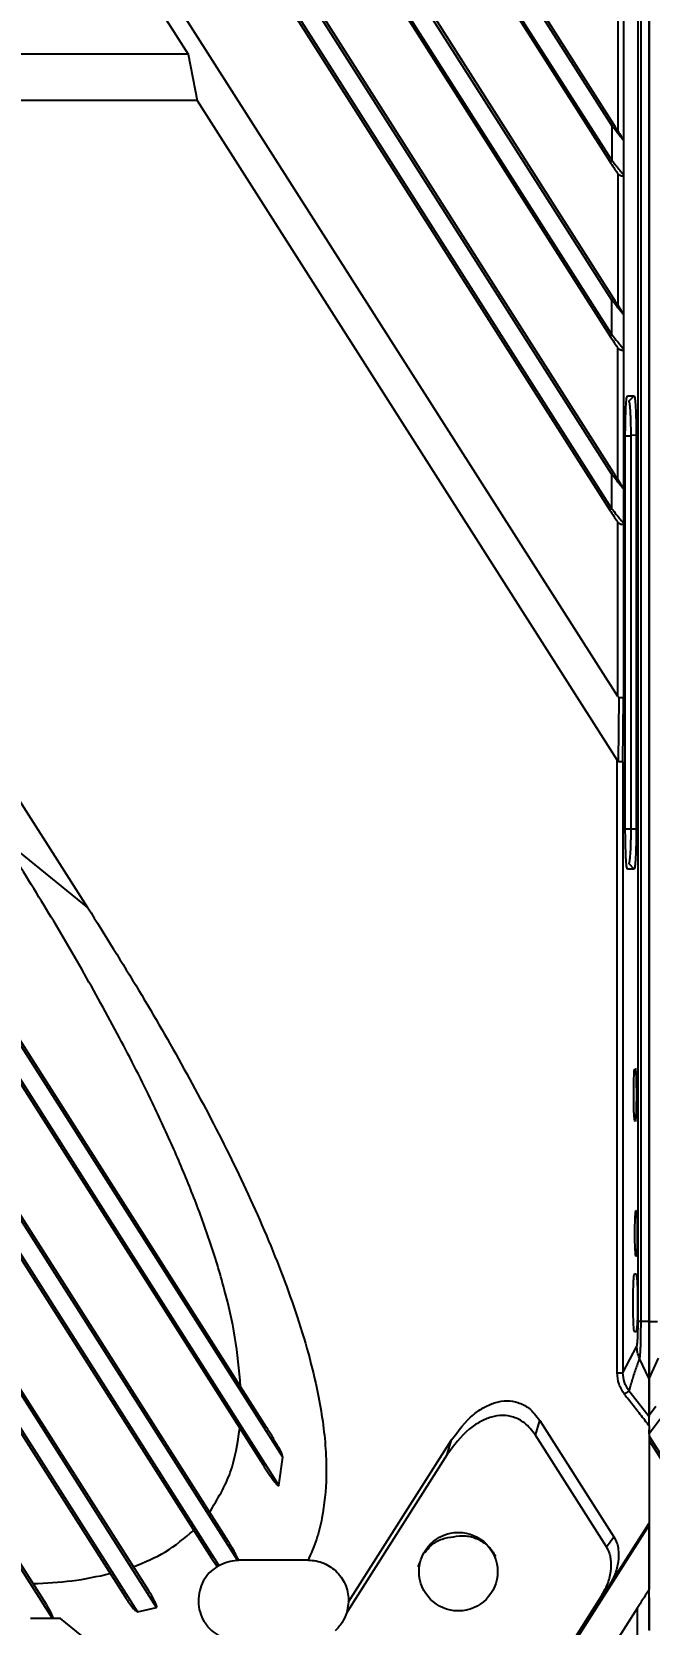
# Model space of a CAD drawing. Header units: millimetres. Extents: x 620 to 19791, y 2539 to 6969.
# Drawn here: x 5820.4 to 5873.9, y 3511.2 to 3648.9 of the extents above; entities that cross this region are included whole.
import ezdxf

# ---------------------------------------------------------------- set-up
doc = ezdxf.new("R2010")
doc.units = ezdxf.units.MM
doc.styles.get("Standard").update_dxf_attribs({"font": 'arial.ttf'})
doc.dimstyles.new('缩小5倍', dxfattribs={"dimtxt": 40, "dimasz": 20, "dimexe": 1, "dimexo": 0.2, "dimgap": 0, "dimtad": 1, "dimtoh": 1, "dimdec": 1, "dimzin": 9, "dimdsep": 46, "dimtxsty": 'Standard', "dimblk": '_FILLED', "dimcen": 0.2, "dimclrd": 256, "dimclre": 256, "dimclrt": 256, "dimadec": 1, "dimazin": 2, "dimtfac": 1, "dimtdec": 1, "dimtofl": 0, "dimtmove": 0, "dimatfit": 3, "dimldrblk": '_FILLED', "dimfxl": 1, "dimtolj": 1, "dimtzin": 0, "dimarcsym": 0})

# ---------------------------------------------------------------- blocks, each defined once
blk = doc.blocks.new('_FILLED')
at = {"color": 0, "linetype": 'ByBlock'}
blk.add_solid([(0, 0), (-1, 0.15), (-1, -0.15)], dxfattribs=at)
blk = doc.blocks.new('*D191')
at = {"lineweight": -2, "transparency": 16777216}
for p, q in [((6137.8, 3513.29), (6138.2, 3513.29)), ((6138, 3513.09), (6138, 3513.49)), ((5988.59, 3379.82), (6120.47, 3497.64)), ((5601.04, 3379.82), (5988.59, 3379.82))]:
    blk.add_line(p, q, dxfattribs=at)
at = {"layer": 'Defpoints', "color": 0, "transparency": 16777216}
for p in [(6138, 3513.29), (6135.39, 3510.96)]:
    blk.add_point(p, dxfattribs=at)
at = {"lineweight": -2, "transparency": 16777216, "xscale": 20, "yscale": 20, "zscale": 20, "rotation": 41.7774340312797}
blk.add_blockref('_FILLED', (6135.39, 3510.96), dxfattribs=at)
at = {"transparency": 16777216, "insert": (5794.81, 3405.71), "char_height": 40, "attachment_point": 5}
blk.add_mtext('\\A1;R3.5mm [R1/8"]', dxfattribs=at)
blk = doc.blocks.new('tugj')
at = {"color": 7, "linetype": 'Continuous', "lineweight": 25}
for p, q in [((12452.33, 4968.7), (12348.17, 5132.21)), ((12349.82, 5132.58), (12452.33, 4971.68)), ((12348.84, 5130.78), (12452.16, 4968.59)), ((12452.5, 4971.79), (12350.88, 5131.3)), ((12452.33, 4953.62), (12341.17, 5128.12)), ((12452.33, 4956.6), (12342.78, 5128.57)), ((12452.5, 4956.71), (12343.41, 5127.95)), ((12341.95, 5126.52), (12452.16, 4953.52)), ((12452.33, 4941.53), (12337.58, 5121.65)), ((12452.5, 4941.63), (12338.95, 5119.88)), ((12452.33, 4938.55), (12337.24, 5119.22)), ((12338.65, 5116.63), (12452.16, 4938.44)), ((12454.59, 4868.26), (12454.59, 5107.47)), ((12454.82, 5107.47), (12454.82, 4868.26)), ((12455.54, 4868.26), (12455.54, 5107.47)), ((12455.54, 5107.47), (12455.54, 4868.26)), ((12452.83, 4922.32), (12361.49, 5065.69)), ((12423.85, 4856.52), (12308.75, 5037.18)), ((12422.44, 4859.1), (12308.92, 5037.29)), ((12308.75, 5034.2), (12423.5, 4854.08)), ((12308.58, 5034.1), (12422.14, 4855.85)), ((12419.92, 4847.61), (12308.75, 5022.11)), ((12419.14, 4849.21), (12308.92, 5022.21)), ((12308.58, 5019.02), (12417.67, 4847.78)), ((12308.75, 5019.13), (12418.31, 4847.16)), ((12412.92, 4843.53), (12308.75, 5007.03)), ((12412.24, 4844.96), (12308.92, 5007.14)), ((12308.58, 5003.95), (12410.21, 4844.43)), ((12308.75, 5004.05), (12411.26, 4843.15)), ((12402.92, 4997.87), (12415.67, 4977.87)), ((12403.92, 4842.57), (12308.75, 4991.95)), ((12403.39, 4843.77), (12308.92, 4992.06)), ((12452.83, 4982.63), (12452.83, 4971.26)), ((12453.33, 4982.52), (12453.33, 4970.42)), ((12415.67, 4977.87), (12358.16, 4977.87)), ((12415.67, 4977.87), (12416.44, 4973.87)), ((12406.97, 4904.04), (12362.49, 4973.87)), ((12416.44, 4973.87), (12362.49, 4973.87)), ((12416.44, 4973.87), (12452.78, 4916.81)), ((12452.33, 4971.68), (12452.33, 4968.7)), ((12453.33, 4970.42), (12453.33, 4967.44)), ((12452.83, 4967.55), (12452.79, 4967.61)), ((12452.83, 4967.55), (12452.83, 4956.19)), ((12453.33, 4967.44), (12453.33, 4955.35)), ((12452.33, 4953.62), (12452.33, 4956.6)), ((12453.33, 4955.35), (12453.33, 4952.37)), ((12452.79, 4952.54), (12452.83, 4952.48)), ((12452.83, 4941.11), (12452.83, 4952.48)), ((12453.33, 4952.37), (12453.33, 4940.27)), ((12453.67, 4948.34), (12454.25, 4948.34)), ((12453.78, 4947.87), (12454.25, 4948.34)), ((12453.49, 4910.87), (12453.49, 4944.9)), ((12454.43, 4944.9), (12453.96, 4944.91)), ((12453.96, 4944.91), (12453.96, 4944.87)), ((12453.96, 4944.87), (12453.96, 4910.87)), ((12454.43, 4944.9), (12454.43, 4910.87)), ((12452.33, 4938.55), (12452.33, 4941.53)), ((12453.33, 4940.27), (12453.33, 4937.29)), ((12452.79, 4937.46), (12452.83, 4937.4)), ((12452.83, 4922.32), (12452.83, 4937.4)), ((12453.33, 4937.29), (12453.33, 4922.16)), ((12452.91, 4916.71), (12452.97, 4922.21)), ((12453.28, 4916.66), (12453.33, 4922.16)), ((12452.78, 4863.82), (12452.78, 4916.81)), ((12453.28, 4916.66), (12453.28, 4863.82)), ((12453.96, 4910.87), (12454.43, 4910.87)), ((12399.59, 4910.04), (12406.97, 4904.04)), ((12454.25, 4907.39), (12453.78, 4907.87)), ((12454.25, 4907.39), (12453.67, 4907.39)), ((12454.29, 4872.37), (12454.42, 4872.37)), ((12454.82, 4868.26), (12454.59, 4868.26)), ((12455.54, 4868.26), (12454.82, 4868.26)), ((12455.54, 4868.26), (12456.27, 4868.26)), ((12453.28, 4863.82), (12454.49, 4866.11)), ((12454.42, 4867.37), (12454.29, 4867.37)), ((12455.54, 4863.31), (12454.72, 4865.07)), ((12452.78, 4863.82), (12453.28, 4863.82)), ((12453.8, 4862.28), (12455.54, 4860.04)), ((12455.54, 4860.17), (12456.12, 4860.93)), ((12445.71, 4858.43), (12446.09, 4859.7)), ((12446.09, 4859.7), (12452.5, 4849.63)), ((12456.51, 4859.8), (12455.54, 4858.54)), ((12455.54, 4859.24), (12455.54, 4850.81)), ((12429.54, 4844.01), (12438.46, 4858.01)), ((12438.08, 4856.74), (12438.46, 4858.01)), ((12451.86, 4848.78), (12445.71, 4858.43)), ((12455.54, 4858.54), (12455.54, 4858.89)), ((12455.54, 4858.54), (12455.54, 4858.34)), ((12455.54, 4858.34), (12459.54, 4852.06)), ((12455.54, 4857.96), (12459.3, 4852.06)), ((12423.5, 4854.08), (12423.85, 4856.52)), ((12438.08, 4856.74), (12429.39, 4843.1)), ((12437.76, 4822.73), (12455.54, 4850.65)), ((12451.86, 4848.78), (12452.5, 4849.63)), ((12452.04, 4845.31), (12455.54, 4850.81)), ((12455.54, 4850.81), (12455.54, 4850.65)), ((12455.54, 4850.65), (12455.54, 4845.07)), ((12455.54, 4844.38), (12455.54, 4850.64)), ((12417.67, 4847.78), (12418.16, 4847.07)), ((12426.03, 4847.62), (12420.03, 4847.62)), ((12435.57, 4847.04), (12435.77, 4847.53)), ((12437.62, 4822.84), (12451.39, 4844.46)), ((12451.39, 4844.46), (12452.04, 4845.31)), ((12455.54, 4841.59), (12455.54, 4844.38)), ((12455.54, 4844.38), (12455.54, 4841.53)), ((12411.26, 4843.15), (12412.92, 4843.53)), ((12429.54, 4844.01), (12429.39, 4843.1)), ((12454.54, 4843.5), (12439.65, 4820.12)), ((12454.54, 4839.96), (12454.54, 4843.5)), ((12403.92, 4842.57), (12402.02, 4842.57)), ((12404.16, 4842.57), (12403.92, 4842.57)), ((12404.61, 4842.57), (12404.16, 4842.57)), ((12408.31, 4839.57), (12404.61, 4842.57))]:
    blk.add_line(p, q, dxfattribs=at)
at = {"color": 8, "linetype": 'Continuous', "lineweight": 25}
for p, q in [((12453.51, 4944.87), (12453.96, 4944.87)), ((12453.49, 4910.87), (12453.96, 4910.87))]:
    blk.add_line(p, q, dxfattribs=at)
at = {"color": 7, "linetype": 'Continuous', "lineweight": 25, "flags": 128}
for points in [[(12452.33, 4971.68), (12452.37, 4971.7), (12452.4, 4971.72), (12452.43, 4971.74), (12452.45, 4971.75), (12452.47, 4971.77), (12452.49, 4971.78), (12452.5, 4971.78), (12452.5, 4971.79)], [(12452.16, 4968.59), (12452.17, 4968.59), (12452.18, 4968.6), (12452.19, 4968.61), (12452.21, 4968.62), (12452.24, 4968.64), (12452.27, 4968.66), (12452.3, 4968.68), (12452.33, 4968.7)], [(12452.33, 4956.6), (12452.37, 4956.62), (12452.4, 4956.64), (12452.43, 4956.66), (12452.45, 4956.68), (12452.47, 4956.69), (12452.49, 4956.7), (12452.5, 4956.71), (12452.5, 4956.71)], [(12452.5, 4941.63), (12452.5, 4941.63), (12452.49, 4941.63), (12452.47, 4941.62), (12452.45, 4941.6), (12452.43, 4941.59), (12452.4, 4941.57), (12452.37, 4941.55), (12452.33, 4941.53)], [(12455.54, 4863.3), (12455.95, 4864.19), (12456.37, 4865.08)]]:
    blk.add_lwpolyline(points, dxfattribs=at)
at = {"color": 7, "linetype": 'Continuous', "lineweight": 25}
blk.add_circle((12439.04, 4846.62), 3.4, dxfattribs=at)
for points, knots in [([(12453.33, 4970.42), (12453.33, 4970.43), (12453.31, 4970.45), (12453.24, 4970.55), (12453.12, 4970.68), (12452.95, 4970.9), (12452.69, 4971.23), (12452.46, 4971.52), (12452.33, 4971.68)], [0, 0, 0, 0, 0.098062, 0.21726, 0.34294, 0.45913, 0.704368, 1, 1, 1, 1]), ([(12453.26, 4970.6), (12453.24, 4970.63), (12453.19, 4970.7), (12453.08, 4970.88), (12452.85, 4971.23), (12452.64, 4971.56), (12452.5, 4971.79)], [0, 0, 0, 0, 0.115373, 0.245986, 0.496102, 1, 1, 1, 1]), ([(12453.26, 4970.6), (12453.28, 4970.57), (12453.32, 4970.51), (12453.33, 4970.45), (12453.33, 4970.42)], [0, 0, 0, 0, 0.54153, 1, 1, 1, 1]), ([(12452.16, 4968.59), (12452.27, 4968.42), (12452.49, 4968.07), (12452.69, 4967.77), (12452.79, 4967.61)], [0, 0, 0, 0, 0.50286, 1, 1, 1, 1]), ([(12452.33, 4968.7), (12452.46, 4968.54), (12452.69, 4968.24), (12452.96, 4967.91), (12453.13, 4967.69), (12453.25, 4967.56), (12453.31, 4967.48), (12453.33, 4967.44), (12453.33, 4967.44), (12453.33, 4967.44)], [0, 0, 0, 0, 0.302069, 0.550672, 0.665669, 0.787576, 0.918981, 0.964421, 1, 1, 1, 1]), ([(12452.83, 4967.55), (12452.86, 4967.52), (12452.91, 4967.47), (12453, 4967.42), (12453.09, 4967.38), (12453.18, 4967.36), (12453.24, 4967.36), (12453.29, 4967.37), (12453.32, 4967.4), (12453.33, 4967.43), (12453.33, 4967.44)], [0, 0, 0, 0, 0.134904, 0.261917, 0.394643, 0.528439, 0.642518, 0.748174, 0.855385, 1, 1, 1, 1]), ([(12453.33, 4955.35), (12453.33, 4955.36), (12453.31, 4955.37), (12453.24, 4955.48), (12453.12, 4955.61), (12452.95, 4955.83), (12452.69, 4956.16), (12452.46, 4956.44), (12452.33, 4956.6)], [0, 0, 0, 0, 0.098062, 0.21726, 0.342941, 0.45913, 0.704369, 1, 1, 1, 1]), ([(12453.26, 4955.53), (12453.24, 4955.56), (12453.19, 4955.63), (12453.08, 4955.8), (12452.85, 4956.16), (12452.64, 4956.49), (12452.5, 4956.71)], [0, 0, 0, 0, 0.115372, 0.245986, 0.496101, 1, 1, 1, 1]), ([(12453.26, 4955.53), (12453.28, 4955.49), (12453.32, 4955.43), (12453.33, 4955.37), (12453.33, 4955.35)], [0, 0, 0, 0, 0.541528, 1, 1, 1, 1]), ([(12452.33, 4953.62), (12452.31, 4953.61), (12452.27, 4953.58), (12452.21, 4953.55), (12452.17, 4953.52), (12452.17, 4953.52), (12452.16, 4953.52)], [0, 0, 0, 0, 0.250003, 0.500026, 0.750002, 1, 1, 1, 1]), ([(12452.16, 4953.52), (12452.27, 4953.34), (12452.49, 4953), (12452.69, 4952.69), (12452.79, 4952.54)], [0, 0, 0, 0, 0.502861, 1, 1, 1, 1]), ([(12452.33, 4953.62), (12452.46, 4953.46), (12452.69, 4953.17), (12452.96, 4952.84), (12453.13, 4952.62), (12453.25, 4952.48), (12453.31, 4952.4), (12453.33, 4952.36), (12453.33, 4952.37), (12453.33, 4952.37)], [0, 0, 0, 0, 0.302069, 0.550673, 0.665669, 0.787576, 0.918981, 0.964421, 1, 1, 1, 1]), ([(12452.83, 4952.48), (12452.86, 4952.45), (12452.91, 4952.4), (12453, 4952.34), (12453.09, 4952.31), (12453.18, 4952.29), (12453.24, 4952.28), (12453.29, 4952.3), (12453.32, 4952.33), (12453.33, 4952.35), (12453.33, 4952.37)], [0, 0, 0, 0, 0.134907, 0.261917, 0.394644, 0.528439, 0.642519, 0.748175, 0.855386, 1, 1, 1, 1]), ([(12453.49, 4944.9), (12453.49, 4945.34), (12453.5, 4946.25), (12453.54, 4947.4), (12453.6, 4948.18), (12453.65, 4948.29), (12453.67, 4948.34)], [0, 0, 0, 0, 0.246862, 0.500134, 0.753373, 1, 1, 1, 1]), ([(12453.78, 4947.87), (12453.79, 4947.85), (12453.81, 4947.82), (12453.86, 4947.59), (12453.89, 4947.22), (12453.93, 4946.61), (12453.95, 4945.9), (12453.96, 4945.3), (12453.96, 4944.91)], [0, 0, 0, 0, 0.171806, 0.22363, 0.479535, 0.618902, 0.74668, 1, 1, 1, 1]), ([(12454.25, 4948.34), (12454.27, 4948.29), (12454.32, 4948.18), (12454.38, 4947.39), (12454.42, 4946.25), (12454.43, 4945.34), (12454.43, 4944.9)], [0, 0, 0, 0, 0.246811, 0.500028, 0.753291, 1, 1, 1, 1]), ([(12453.33, 4940.27), (12453.33, 4940.28), (12453.31, 4940.29), (12453.24, 4940.4), (12453.12, 4940.53), (12452.95, 4940.75), (12452.69, 4941.08), (12452.46, 4941.37), (12452.33, 4941.53)], [0, 0, 0, 0, 0.098067, 0.217264, 0.342944, 0.459133, 0.704369, 1, 1, 1, 1]), ([(12453.26, 4940.45), (12453.24, 4940.48), (12453.19, 4940.55), (12453.08, 4940.73), (12452.85, 4941.08), (12452.64, 4941.41), (12452.5, 4941.63)], [0, 0, 0, 0, 0.1153733, 0.2459859, 0.4961026, 1, 1, 1, 1]), ([(12453.26, 4940.45), (12453.28, 4940.42), (12453.32, 4940.36), (12453.33, 4940.3), (12453.33, 4940.27)], [0, 0, 0, 0, 0.541503, 1, 1, 1, 1]), ([(12452.33, 4938.55), (12452.31, 4938.54), (12452.27, 4938.51), (12452.21, 4938.47), (12452.17, 4938.45), (12452.17, 4938.44), (12452.16, 4938.44)], [0, 0, 0, 0, 0.250004, 0.500022, 0.75, 1, 1, 1, 1]), ([(12452.16, 4938.44), (12452.27, 4938.27), (12452.49, 4937.92), (12452.69, 4937.62), (12452.79, 4937.46)], [0, 0, 0, 0, 0.502858, 1, 1, 1, 1]), ([(12452.33, 4938.55), (12452.46, 4938.39), (12452.69, 4938.09), (12452.96, 4937.76), (12453.13, 4937.54), (12453.25, 4937.41), (12453.31, 4937.33), (12453.33, 4937.29), (12453.33, 4937.29), (12453.33, 4937.29)], [0, 0, 0, 0, 0.302013, 0.550519, 0.665494, 0.787379, 0.91883, 0.96437, 1, 1, 1, 1]), ([(12452.83, 4937.4), (12452.87, 4937.36), (12452.93, 4937.31), (12453.02, 4937.26), (12453.1, 4937.23), (12453.18, 4937.21), (12453.26, 4937.21), (12453.31, 4937.24), (12453.33, 4937.26), (12453.33, 4937.29), (12453.33, 4937.29)], [0, 0, 0, 0, 0.194219, 0.291325, 0.391317, 0.523935, 0.662941, 0.859307, 0.945991, 1, 1, 1, 1]), ([(12452.83, 4922.32), (12452.85, 4922.29), (12452.88, 4922.25), (12452.92, 4922.21), (12452.95, 4922.21), (12452.97, 4922.21)], [0, 0, 0, 0, 0.515847, 0.765364, 1, 1, 1, 1]), ([(12453.33, 4922.16), (12453.33, 4922.16), (12453.31, 4922.18), (12453.23, 4922.19), (12453.12, 4922.2), (12453.02, 4922.21), (12452.97, 4922.21)], [0, 0, 0, 0, 0.244945, 0.484106, 0.750654, 1, 1, 1, 1]), ([(12452.91, 4916.71), (12452.9, 4916.71), (12452.87, 4916.71), (12452.82, 4916.75), (12452.8, 4916.79), (12452.78, 4916.81)], [0, 0, 0, 0, 0.234635, 0.484189, 1, 1, 1, 1]), ([(12452.91, 4916.71), (12452.95, 4916.71), (12453.04, 4916.7), (12453.15, 4916.69), (12453.25, 4916.68), (12453.27, 4916.67), (12453.28, 4916.66)], [0, 0, 0, 0, 0.194398, 0.425911, 0.694476, 1, 1, 1, 1]), ([(12453.67, 4907.39), (12453.65, 4907.44), (12453.6, 4907.55), (12453.54, 4908.35), (12453.5, 4909.51), (12453.49, 4910.42), (12453.49, 4910.87)], [0, 0, 0, 0, 0.246559, 0.499969, 0.753377, 1, 1, 1, 1]), ([(12453.96, 4910.87), (12453.96, 4910.66), (12453.96, 4910.26), (12453.95, 4909.68), (12453.93, 4909.14), (12453.9, 4908.55), (12453.87, 4908.2), (12453.84, 4908.03), (12453.81, 4907.91), (12453.79, 4907.88), (12453.78, 4907.87)], [0, 0, 0, 0, 0.131295, 0.254607, 0.383513, 0.523418, 0.751504, 0.778441, 0.828911, 1, 1, 1, 1]), ([(12454.43, 4910.87), (12454.43, 4910.42), (12454.42, 4909.51), (12454.38, 4908.35), (12454.32, 4907.55), (12454.27, 4907.44), (12454.25, 4907.39)], [0, 0, 0, 0, 0.2466054, 0.4999804, 0.7533541, 1, 1, 1, 1]), ([(12420.2, 4862.62), (12420.07, 4864.06), (12419.81, 4866.9), (12418.82, 4871.12), (12417.57, 4875.22), (12416.08, 4879.25), (12414.42, 4883.22), (12412.32, 4887.76), (12409.68, 4892.95), (12406.53, 4898.64), (12403.15, 4904.38), (12400.8, 4908.11), (12399.59, 4910.04)], [0, 0, 0, 0, 0.082893, 0.164199, 0.248341, 0.329369, 0.411417, 0.49587, 0.616703, 0.746396, 0.869316, 1, 1, 1, 1]), ([(12406.97, 4904.04), (12408.46, 4901.66), (12411.33, 4897.09), (12415.35, 4890.12), (12419.01, 4883.23), (12421.77, 4877.33), (12423.7, 4872.62), (12424.99, 4869.06), (12426.07, 4865.56), (12426.84, 4862.38), (12427.32, 4859.64), (12427.58, 4857.24), (12427.65, 4854.44), (12427.4, 4851.8), (12426.8, 4849.38), (12426.29, 4848.2), (12426.03, 4847.62)], [0, 0, 0, 0, 0.136796, 0.26403, 0.392617, 0.518444, 0.581994, 0.641239, 0.703307, 0.760788, 0.801048, 0.839503, 0.87864, 0.937501, 0.968675, 1, 1, 1, 1]), ([(12454.33, 4885.57), (12454.31, 4885.6), (12454.28, 4885.67), (12454.24, 4886.2), (12454.22, 4886.96), (12454.21, 4887.86), (12454.22, 4888.76), (12454.24, 4889.52), (12454.27, 4889.99), (12454.3, 4890.05), (12454.31, 4890.07)], [0, 0, 0, 0, 0.13432, 0.267816, 0.400285, 0.534044, 0.667719, 0.800888, 0.935788, 1, 1, 1, 1]), ([(12454.33, 4890.17), (12454.35, 4890.13), (12454.38, 4890.06), (12454.42, 4889.53), (12454.44, 4888.78), (12454.45, 4887.88), (12454.44, 4886.97), (12454.42, 4886.21), (12454.38, 4885.67), (12454.35, 4885.6), (12454.33, 4885.57)], [0, 0, 0, 0, 0.125437, 0.250107, 0.373815, 0.498729, 0.623565, 0.747927, 0.873908, 1, 1, 1, 1]), ([(12454.42, 4873.87), (12454.41, 4873.9), (12454.38, 4873.96), (12454.35, 4874.42), (12454.32, 4875.07), (12454.31, 4875.86), (12454.32, 4876.64), (12454.35, 4877.31), (12454.37, 4877.68), (12454.4, 4877.84), (12454.42, 4877.86), (12454.42, 4877.87)], [0, 0, 0, 0, 0.125441, 0.24983, 0.373603, 0.498413, 0.62314, 0.747559, 0.873244, 0.936089, 1, 1, 1, 1]), ([(12454.42, 4877.87), (12454.44, 4877.84), (12454.46, 4877.78), (12454.5, 4877.31), (12454.52, 4876.66), (12454.53, 4875.87), (12454.52, 4875.09), (12454.5, 4874.42), (12454.47, 4874.05), (12454.44, 4873.89), (12454.43, 4873.87), (12454.42, 4873.87)], [0, 0, 0, 0, 0.1254407, 0.2498295, 0.3736033, 0.498413, 0.6231396, 0.7475592, 0.8732437, 0.9360892, 1, 1, 1, 1]), ([(12454.29, 4867.37), (12454.27, 4867.4), (12454.24, 4867.48), (12454.2, 4868.05), (12454.17, 4868.88), (12454.16, 4869.85), (12454.17, 4870.84), (12454.2, 4871.67), (12454.24, 4872.25), (12454.27, 4872.33), (12454.29, 4872.37)], [0, 0, 0, 0, 0.125478, 0.250135, 0.373822, 0.498716, 0.623532, 0.747873, 0.873842, 1, 1, 1, 1]), ([(12454.42, 4872.37), (12454.44, 4872.33), (12454.47, 4872.25), (12454.52, 4871.68), (12454.55, 4870.85), (12454.56, 4869.88), (12454.55, 4868.89), (12454.52, 4868.06), (12454.47, 4867.48), (12454.44, 4867.4), (12454.42, 4867.37)], [0, 0, 0, 0, 0.1255, 0.250161, 0.373853, 0.498751, 0.623571, 0.747916, 0.873887, 1, 1, 1, 1]), ([(12454.49, 4866.11), (12454.5, 4866.16), (12454.53, 4866.26), (12454.56, 4866.75), (12454.59, 4867.44), (12454.59, 4867.99), (12454.59, 4868.26)], [0, 0, 0, 0, 0.24813, 0.497845, 0.748652, 1, 1, 1, 1]), ([(12454.82, 4868.26), (12454.82, 4868.05), (12454.82, 4867.77), (12454.81, 4867.38), (12454.81, 4866.84), (12454.8, 4866.41), (12454.79, 4866.13), (12454.79, 4866.12), (12454.79, 4866.08), (12454.78, 4865.8), (12454.76, 4865.32), (12454.73, 4865.16), (12454.72, 4865.07)], [0, 0, 0, 0, 0.134202, 0.178889, 0.257542, 0.496727, 0.497017, 0.499311, 0.505691, 0.529846, 0.746293, 1, 1, 1, 1]), ([(12455.54, 4863.3), (12455.54, 4863.44), (12455.54, 4863.73), (12455.54, 4864.91), (12455.54, 4866.49), (12455.54, 4867.68), (12455.54, 4868.26)], [0, 0, 0, 0, 0.241823, 0.5, 0.758177, 1, 1, 1, 1]), ([(12455.54, 4868.26), (12455.54, 4867.68), (12455.54, 4866.49), (12455.54, 4864.91), (12455.54, 4863.73), (12455.54, 4863.44), (12455.54, 4863.31)], [0, 0, 0, 0, 0.2418251, 0.5000001, 0.7581754, 1, 1, 1, 1]), ([(12454.72, 4865.07), (12454.65, 4865.24), (12454.52, 4865.58), (12454.5, 4865.93), (12454.49, 4866.11)], [0, 0, 0, 0, 0.496926, 1, 1, 1, 1]), ([(12454.72, 4865.07), (12454.72, 4865.07), (12454.72, 4865.07), (12454.72, 4865.07), (12454.72, 4865.07), (12454.68, 4864.97), (12454.63, 4864.85), (12454.48, 4864.43), (12454.25, 4863.76), (12454.01, 4862.98), (12453.86, 4862.48), (12453.82, 4862.33), (12453.8, 4862.28)], [0, 0, 0, 0, 0.00006, 0.000592, 0.002126, 0.008022, 0.124947, 0.140032, 0.499932, 0.854415, 0.950401, 1, 1, 1, 1]), ([(12453.41, 4861.97), (12453.23, 4862.25), (12452.87, 4862.82), (12452.81, 4863.49), (12452.78, 4863.82)], [0, 0, 0, 0, 0.504617, 1, 1, 1, 1]), ([(12453.8, 4862.28), (12453.65, 4862.51), (12453.35, 4862.98), (12453.3, 4863.54), (12453.28, 4863.82)], [0, 0, 0, 0, 0.49978, 1, 1, 1, 1]), ([(12453.41, 4861.97), (12453.45, 4862.01), (12453.55, 4862.08), (12453.68, 4862.18), (12453.77, 4862.25), (12453.79, 4862.27), (12453.8, 4862.28)], [0, 0, 0, 0, 0.2432151, 0.5025083, 0.7604317, 1, 1, 1, 1]), ([(12455.54, 4859.24), (12455.54, 4859.24), (12455.54, 4859.24), (12455.54, 4859.24), (12455.54, 4859.24), (12455.54, 4859.25), (12455.52, 4859.28), (12455.43, 4859.39), (12455.08, 4859.84), (12454.47, 4860.6), (12453.87, 4861.37), (12453.52, 4861.82), (12453.44, 4861.93), (12453.41, 4861.96), (12453.41, 4861.97), (12453.41, 4861.97), (12453.41, 4861.97), (12453.41, 4861.97), (12453.41, 4861.97), (12453.41, 4861.97), (12453.41, 4861.97)], [0, 0, 0, 0, 0.000015, 0.000159, 0.000557, 0.00209, 0.008066, 0.031682, 0.125577, 0.499989, 0.874963, 0.968718, 0.992162, 0.998026, 0.999497, 0.999865, 0.999961, 0.999987, 0.999991, 1, 1, 1, 1]), ([(12455.54, 4863.31), (12455.54, 4862.76), (12455.54, 4862.12), (12455.54, 4861.3), (12455.54, 4860.76), (12455.54, 4860.31), (12455.54, 4860.04)], [0, 0, 0, 0, 0.5035524, 0.5890868, 0.752664, 1, 1, 1, 1]), ([(12455.54, 4860.17), (12455.54, 4860.43), (12455.54, 4860.95), (12455.54, 4861.8), (12455.54, 4862.59), (12455.54, 4863.12), (12455.54, 4863.3)], [0, 0, 0, 0, 0.247913, 0.497848, 0.818192, 1, 1, 1, 1]), ([(12438.46, 4858.01), (12439.04, 4858.8), (12439.85, 4859.9), (12441.27, 4860.87), (12442.24, 4861.29), (12443.24, 4861.45), (12444.24, 4861.29), (12445.29, 4860.75), (12445.8, 4860.08), (12446.09, 4859.7)], [0, 0, 0, 0, 0.30586, 0.426069, 0.535169, 0.639122, 0.737723, 0.850589, 1, 1, 1, 1]), ([(12445.71, 4858.43), (12445.42, 4858.81), (12444.91, 4859.48), (12443.86, 4860.02), (12442.86, 4860.18), (12441.87, 4860.02), (12440.89, 4859.6), (12439.47, 4858.63), (12438.66, 4857.53), (12438.08, 4856.74)], [0, 0, 0, 0, 0.14941, 0.262277, 0.360827, 0.464831, 0.573878, 0.69414, 1, 1, 1, 1]), ([(12455.54, 4859.24), (12455.54, 4859.33), (12455.54, 4859.51), (12455.54, 4859.76), (12455.54, 4859.93), (12455.54, 4860.01), (12455.54, 4860.03), (12455.54, 4860.04)], [0, 0, 0, 0, 0.286045, 0.548341, 0.786212, 0.89682, 1, 1, 1, 1]), ([(12417.51, 4851.76), (12418.19, 4852.88), (12419.56, 4855.12), (12419.93, 4857.72), (12420.12, 4859.03)], [0, 0, 0, 0, 0.498407, 1, 1, 1, 1]), ([(12423.85, 4856.52), (12423.84, 4856.55), (12423.78, 4856.88), (12423.46, 4857.37), (12423.13, 4857.97), (12422.8, 4858.53), (12422.58, 4858.88), (12422.44, 4859.1)], [0, 0, 0, 0, 0.036246, 0.341809, 0.579606, 0.731577, 1, 1, 1, 1]), ([(12455.54, 4858.34), (12455.54, 4858.28), (12455.54, 4858.19), (12455.54, 4858.09), (12455.54, 4858.03), (12455.54, 4857.99), (12455.54, 4857.97), (12455.54, 4857.97), (12455.54, 4857.96)], [0, 0, 0, 0, 0.359744, 0.595573, 0.719557, 0.825747, 0.917505, 1, 1, 1, 1]), ([(12422.14, 4855.85), (12422.43, 4855.4), (12422.79, 4854.84), (12423.23, 4854.28), (12423.36, 4854.14), (12423.42, 4854.09), (12423.44, 4854.08), (12423.45, 4854.07), (12423.46, 4854.06), (12423.48, 4854.06), (12423.49, 4854.07), (12423.5, 4854.07), (12423.5, 4854.08)], [0, 0, 0, 0, 0.708052, 0.86974, 0.942749, 0.962412, 0.968444, 0.971945, 0.979495, 0.985552, 0.992113, 1, 1, 1, 1]), ([(12410.91, 4847.05), (12411.87, 4847.43), (12413.78, 4848.2), (12415.35, 4849.53), (12416.14, 4850.19)], [0, 0, 0, 0, 0.500809, 1, 1, 1, 1]), ([(12436.15, 4848.27), (12436.32, 4848.5), (12436.72, 4849), (12437.6, 4849.51), (12438.29, 4849.59), (12438.63, 4849.64)], [0, 0, 0, 0, 0.289944, 0.651679, 1, 1, 1, 1]), ([(12438.63, 4849.64), (12438.98, 4849.69), (12439.68, 4849.79), (12440.72, 4849.49), (12441.66, 4848.89), (12442.07, 4848.27), (12442.28, 4847.95)], [0, 0, 0, 0, 0.24149, 0.486466, 0.738115, 1, 1, 1, 1]), ([(12452.5, 4849.63), (12452.6, 4849.46), (12452.78, 4849.12), (12452.93, 4848.38), (12452.91, 4847.45), (12452.62, 4846.34), (12452.24, 4845.66), (12452.04, 4845.31)], [0, 0, 0, 0, 0.1312509, 0.2526211, 0.4894176, 0.7361356, 1, 1, 1, 1]), ([(12420.03, 4847.61), (12419.95, 4847.78), (12419.68, 4848.33), (12419.36, 4848.85), (12419.14, 4849.21)], [0, 0, 0, 0, 0.30433, 1, 1, 1, 1]), ([(12451.39, 4844.46), (12451.59, 4844.81), (12451.98, 4845.49), (12452.27, 4846.6), (12452.29, 4847.53), (12452.14, 4848.27), (12451.95, 4848.61), (12451.86, 4848.78)], [0, 0, 0, 0, 0.263802, 0.510583, 0.747381, 0.868748, 1, 1, 1, 1]), ([(12418.16, 4847.07), (12417.92, 4846.89), (12417.45, 4846.54), (12416.94, 4845.81), (12416.61, 4844.97), (12416.5, 4844.05), (12416.64, 4843.12), (12417.03, 4842.25), (12417.6, 4841.54), (12418.1, 4841.21), (12418.33, 4841.06)], [0, 0, 0, 0, 0.120667, 0.242941, 0.362017, 0.494964, 0.624791, 0.751524, 0.887648, 1, 1, 1, 1]), ([(12418.16, 4847.07), (12418.17, 4847.07), (12418.19, 4847.08), (12418.23, 4847.11), (12418.27, 4847.13), (12418.3, 4847.15), (12418.31, 4847.16)], [0, 0, 0, 0, 0.2859909, 0.5480646, 0.7860445, 1, 1, 1, 1]), ([(12418.31, 4847.16), (12418.56, 4847.28), (12419.07, 4847.53), (12419.63, 4847.59), (12419.92, 4847.61)], [0, 0, 0, 0, 0.499992, 1, 1, 1, 1]), ([(12419.92, 4847.61), (12419.94, 4847.61), (12419.97, 4847.62), (12420.01, 4847.61), (12420.03, 4847.61)], [0, 0, 0, 0, 0.499829, 1, 1, 1, 1]), ([(12426.03, 4847.62), (12426.27, 4847.6), (12426.73, 4847.58), (12427.41, 4847.36), (12428.03, 4847.03), (12428.57, 4846.57), (12429.01, 4846.02), (12429.32, 4845.39), (12429.52, 4844.72), (12429.53, 4844.25), (12429.54, 4844.01)], [0, 0, 0, 0, 0.124999, 0.25, 0.375, 0.5, 0.625, 0.750001, 0.875001, 1, 1, 1, 1]), ([(12402.23, 4845.59), (12403.36, 4845.64), (12405.61, 4845.74), (12407.82, 4846.21), (12408.92, 4846.45)], [0, 0, 0, 0, 0.500296, 1, 1, 1, 1]), ([(12410.21, 4844.43), (12410.42, 4844.1), (12410.66, 4843.73), (12410.99, 4843.36), (12411.11, 4843.23), (12411.2, 4843.18), (12411.26, 4843.15)], [0, 0, 0, 0, 0.695424, 0.803806, 0.88632, 1, 1, 1, 1]), ([(12412.92, 4843.53), (12412.92, 4843.53), (12412.93, 4843.55), (12412.94, 4843.58), (12412.92, 4843.71), (12412.83, 4843.92), (12412.61, 4844.36), (12412.4, 4844.7), (12412.24, 4844.96)], [0, 0, 0, 0, 0.017247, 0.031825, 0.064748, 0.261663, 0.443612, 1, 1, 1, 1]), ([(12455.54, 4845.07), (12455.54, 4845.06), (12455.53, 4845.05), (12455.48, 4844.97), (12455.4, 4844.84), (12455.24, 4844.58), (12454.95, 4844.13), (12454.69, 4843.72), (12454.54, 4843.5)], [0, 0, 0, 0, 0.07756, 0.161492, 0.258163, 0.37152, 0.644888, 1, 1, 1, 1]), ([(12455.58, 4844.33), (12455.57, 4844.34), (12455.55, 4844.37), (12455.54, 4844.38), (12455.54, 4844.38)], [0, 0, 0, 0, 0.360414, 1, 1, 1, 1]), ([(12403.92, 4842.57), (12403.92, 4842.57), (12403.93, 4842.58), (12403.95, 4842.59), (12403.95, 4842.6), (12403.96, 4842.65), (12403.92, 4842.79), (12403.76, 4843.18), (12403.55, 4843.51), (12403.39, 4843.77)], [0, 0, 0, 0, 0.016921, 0.024253, 0.031358, 0.045212, 0.138904, 0.335363, 1, 1, 1, 1]), ([(12429.39, 4843.1), (12429.28, 4842.8), (12429.05, 4842.2), (12428.6, 4841.74), (12428.38, 4841.51)], [0, 0, 0, 0, 0.500004, 1, 1, 1, 1])]:
    blk.add_open_spline(points, degree=3, knots=knots, dxfattribs=at)

msp = doc.modelspace()

# ---------------------------------------------------------------- block references
msp.add_blockref('tugj', (-6581.6851, -1330.91272))

# ---------------------------------------------------------------- dimensions: what is measured, and where the dimension line sits
at = {"color": 1}
dim = msp.add_radius_dim(center=(6137.99952, 3513.29434), mpoint=(6135.38944, 3510.9625), dimstyle='缩小5倍', override={"dimpost": 'mm'}, dxfattribs=at)
dim.commit()
dim.dimension.update_dxf_attribs({"geometry": '*D191', "text_midpoint": (5794.81419, 3379.8155), "dimtype": 164})

doc.saveas('drawing.dxf')
